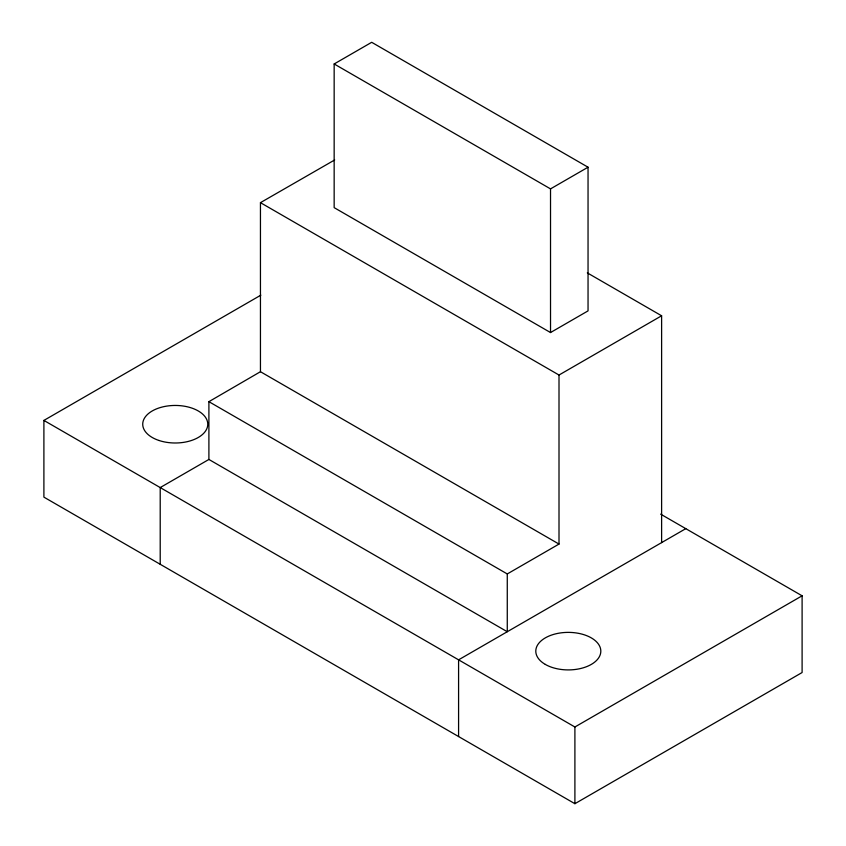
<?xml version="1.0" encoding="UTF-8"?>
<svg xmlns="http://www.w3.org/2000/svg" width="846" height="846" viewBox="0 0 846 846"><rect width="100%" height="100%" fill="white"/><g stroke="black" fill="none" stroke-linecap="round" stroke-linejoin="round"><path stroke-width="1.27" d="M208.899 401.67L507.272 573.948L507.272 631.729L208.899 459.452L208.899 401.67L260.452 371.711L260.452 202.659L334.688 159.947M587.314 272.877L661.614 315.78L559.005 375.032L260.452 202.659M334.159 63.968L371.69 42.3L588.044 167.212L588.044 310.884L550.524 332.552L334.159 207.64L334.159 63.968L550.524 188.88L588.044 167.212M660.641 514.135L802.103 595.806L802.103 672.528L574.899 803.7L43.897 497.131L43.897 420.42L260.832 295.169M208.899 459.452L160.211 487.571L160.211 564.282M507.272 573.948L559.005 544.073L559.005 375.032M685.789 528.655L458.585 659.838L458.585 736.549M43.897 420.42L574.899 726.989L802.103 595.806M260.452 371.711L559.005 544.073M661.614 315.78L661.614 542.614M574.899 726.989L574.899 803.7M550.524 188.88L550.524 332.552M545.31 664.417A32.518 18.771 0 0 0 599.708 656.01A32.518 18.771 0 0 0 559.883 633.02A32.518 18.771 0 0 0 545.31 664.417M158.995 440.48A32.518 18.771 0 0 0 207.767 424.227A32.518 18.771 0 0 0 158.995 407.962A32.518 18.771 0 0 0 158.995 440.48"/></g></svg>
